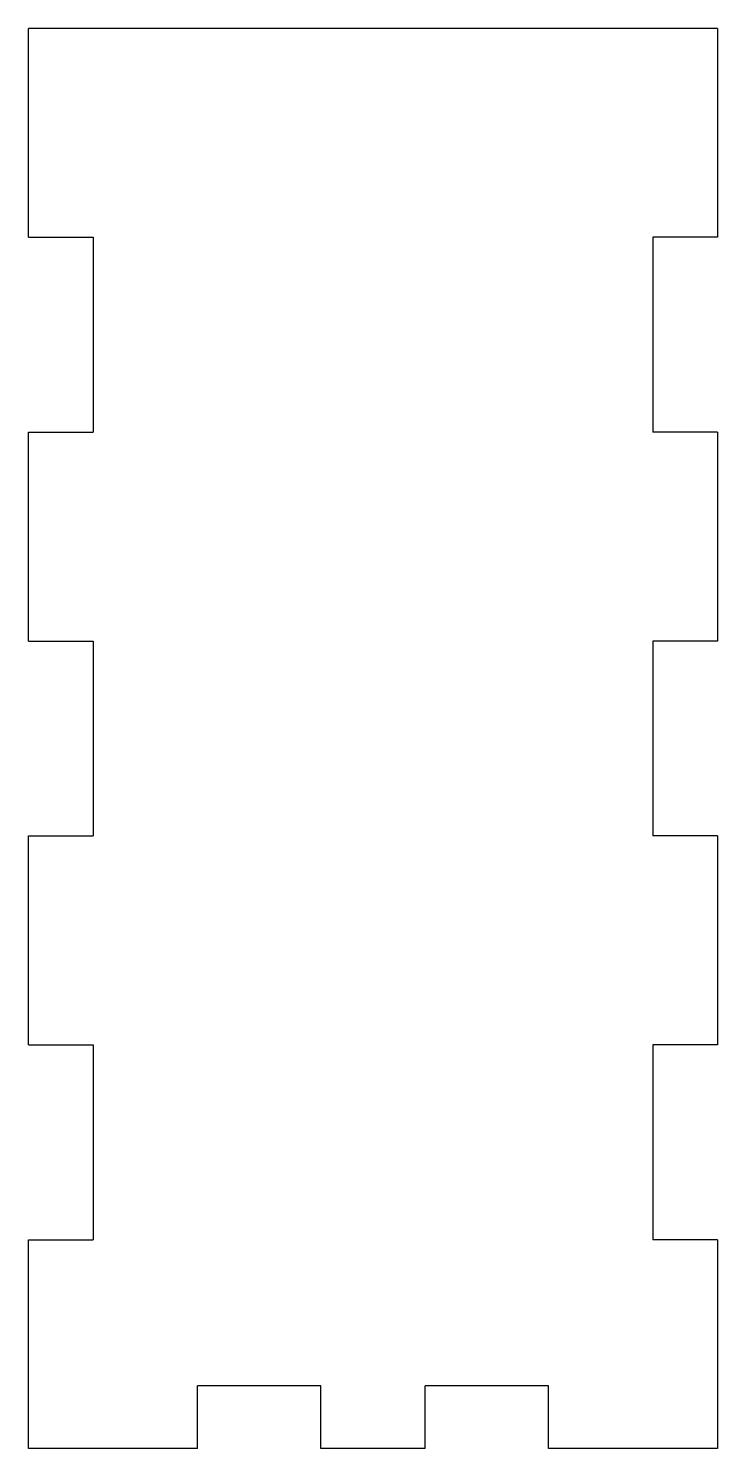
# Model space of a CAD drawing. Header units: millimetres. Extents: x 0 to 33, y -3 to 65.
import ezdxf

# ---------------------------------------------------------------- set-up
doc = ezdxf.new("R2010")
doc.units = ezdxf.units.MM

msp = doc.modelspace()

# ---------------------------------------------------------------- linework, layer by layer
at = {"color": 7, "linetype": 'Continuous', "lineweight": 25}
for p, q in [((33, 65), (0, 65)), ((0, 55), (0, 65)), ((33, 65), (33, 55)), ((0, 55), (3.1, 55)), ((3.1, 55), (3.1, 45.667)), ((29.9, 55), (29.9, 45.667)), ((33, 55), (29.9, 55)), ((0, 45.667), (3.1, 45.667)), ((0, 35.667), (0, 45.667)), ((33, 45.667), (29.9, 45.667)), ((33, 45.667), (33, 35.667)), ((0, 35.667), (3.1, 35.667)), ((3.1, 35.667), (3.1, 26.333)), ((29.9, 35.667), (29.9, 26.333)), ((33, 35.667), (29.9, 35.667)), ((0, 26.333), (3.1, 26.333)), ((0, 16.333), (0, 26.333)), ((33, 26.333), (29.9, 26.333)), ((33, 26.333), (33, 16.333)), ((0, 16.333), (3.1, 16.333)), ((3.1, 16.333), (3.1, 7)), ((29.9, 16.333), (29.9, 7)), ((33, 16.333), (29.9, 16.333)), ((0, 7), (3.1, 7)), ((0, -3), (0, 7)), ((33, 7), (29.9, 7)), ((33, 7), (33, -3)), ((8.1, -3), (8.1, 0)), ((14, 0), (8.1, 0)), ((14, -3), (14, 0)), ((24.9, 0), (19, 0)), ((19, -3), (19, 0)), ((24.9, -3), (24.9, 0)), ((8.1, -3), (0, -3)), ((19, -3), (14, -3)), ((33, -3), (24.9, -3))]:
    msp.add_line(p, q, dxfattribs=at)

doc.saveas('drawing.dxf')
